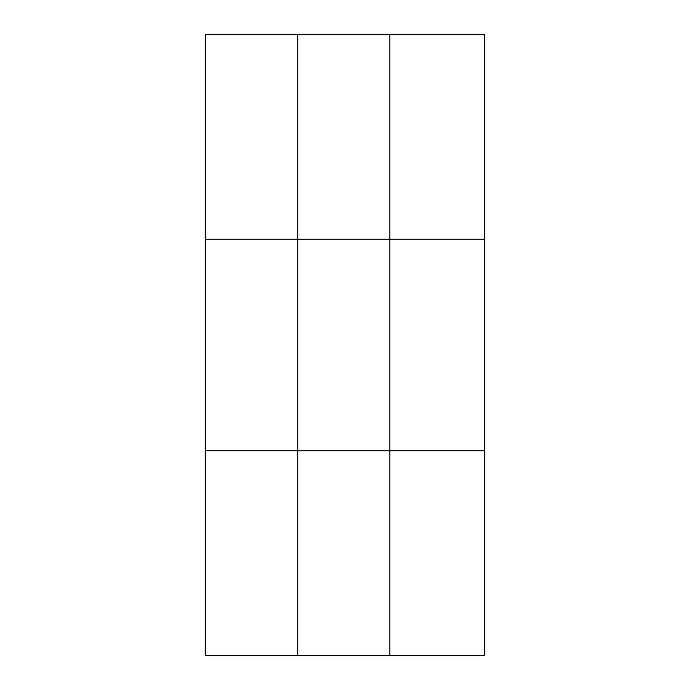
<?xml version="1.0" encoding="UTF-8"?>
<svg xmlns="http://www.w3.org/2000/svg" width="690" height="690" viewBox="0 0 690 690"><rect width="100%" height="100%" fill="white"/><g stroke="black" fill="none" stroke-linecap="round" stroke-linejoin="round"><path stroke-width="1.03" d="M297.562 34.5L297.562 655.5M389.652 34.5L389.652 655.5M205.473 239.43L484.527 239.43M205.473 450.57L484.527 450.57M484.527 34.5L484.527 655.5L205.473 655.5L205.473 34.5L484.527 34.5"/></g></svg>
